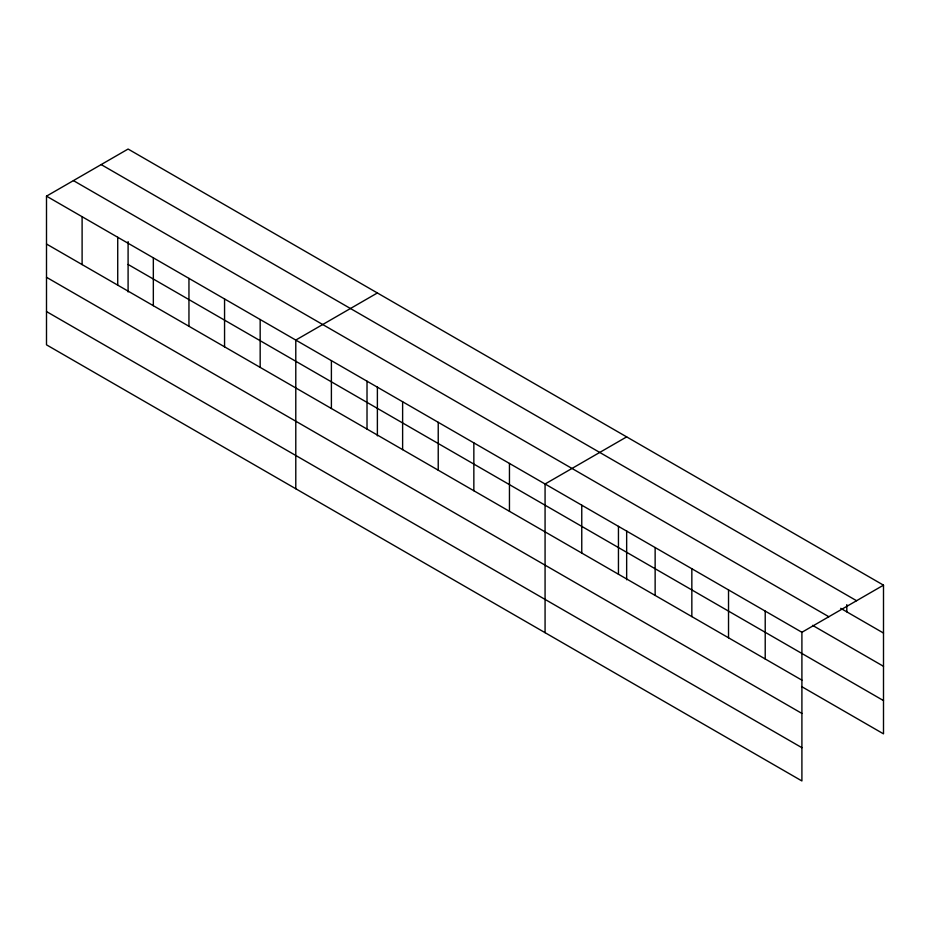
<?xml version="1.0" encoding="UTF-8"?>
<svg xmlns="http://www.w3.org/2000/svg" width="930" height="930" viewBox="0 0 930 930"><rect width="100%" height="100%" fill="white"/><g stroke="black" fill="none" stroke-linecap="round" stroke-linejoin="round"><path stroke-width="1.4" d="M801.904 713.426L801.904 632.284L46.5 196.149L46.5 344.832L801.904 780.956L801.904 713.426L46.5 277.291M801.555 686.538L883.5 733.851L883.5 585.168L128.096 149.044L46.5 196.149M377.382 292.962L295.787 340.066L295.787 488.75M626.657 436.891L545.073 483.995L545.073 632.679M801.904 632.284L883.5 585.168M101.172 164.587L856.577 600.722M840.697 608.336L883.5 633.051M73.424 180.606L828.828 616.73M812.564 625.355L883.5 666.31M128.096 264.457L883.5 700.592M46.5 244.02L801.904 680.156M46.5 311.562L801.904 747.697M846.812 604.616L846.812 611.87M765.216 611.091L765.216 658.975M728.527 589.911L728.527 637.794M691.839 568.73L691.839 616.602M655.139 547.549L655.139 595.421M626.657 530.879L626.657 579.785M618.45 526.357L618.45 574.24M581.762 505.176L581.762 553.059M509.454 463.431L509.454 511.314M473.847 442.878L473.847 490.749M438.228 422.313L438.228 470.196M402.62 401.748L402.62 449.632M377.382 386.961L377.382 435.856M367.013 381.195L367.013 429.067M331.394 360.631L331.394 408.514M260.168 319.513L260.168 367.385M224.56 298.949L224.56 346.832M188.953 278.396L188.953 326.267M153.334 257.831L153.334 305.703M128.096 241.602L128.096 291.939M117.726 237.266L117.726 285.15M82.107 216.713L82.107 264.585"/></g></svg>
